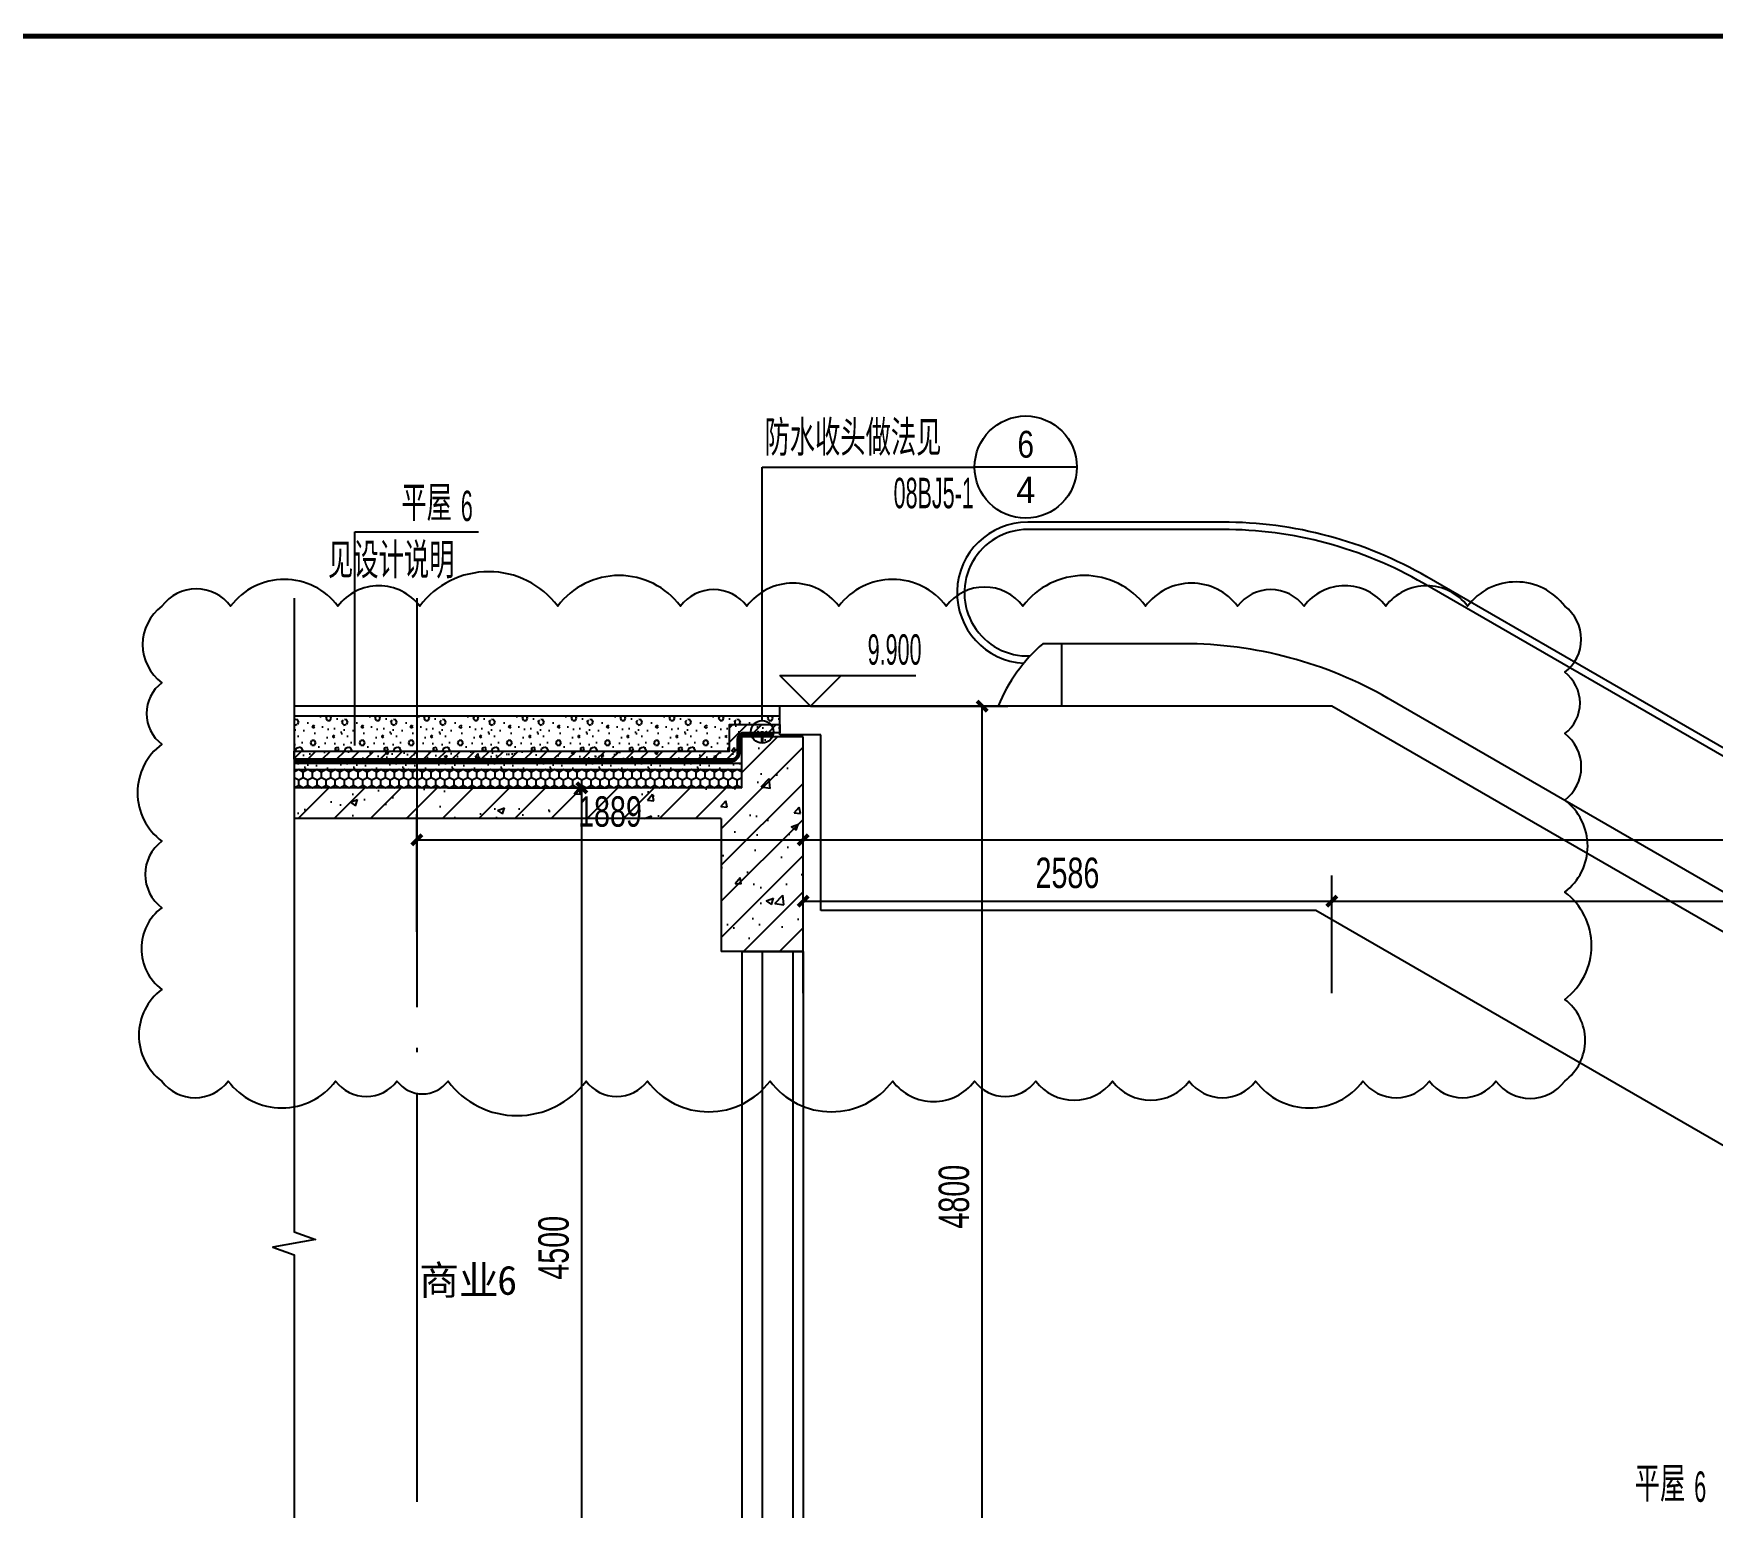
# Model space of a CAD drawing. Extents: x -26219 to 315419, y -160410 to -120810.
# Drawn here: x 206148 to 214359, y -134060 to -126850 of the extents above; entities that cross this region are included whole.
import ezdxf
from ezdxf.enums import TextEntityAlignment as Align

# ---------------------------------------------------------------- set-up
doc = ezdxf.new("R2010")
doc.units = 0
doc.header["$LTSCALE"] = 1000
doc.header["$MEASUREMENT"] = 0
for name, pattern in [('104-14# 核心筒$1$DOTE', [2.42, 2, -0.2, 0.02, -0.2]), ('14#楼幕墙$0$DASH', [0.35, 0.25, -0.1]), ('DASH', [0.35, 0.25, -0.1]), ('DOTE', [2.42, 2, -0.2, 0.02, -0.2])]:
    doc.linetypes.add(name, pattern=pattern)
for name, color, linetype in [('01-标注_尺寸', 124, 'Continuous'), ('01-标注_标高', 200, 'Continuous'), ('01-标注_符号', 200, 'Continuous'), ('02-TEXT_房间', 7, 'Continuous'), ('02-TEXT_标注', 130, 'Continuous'), ('05-填充_天正', 26, 'Continuous'), ('104-14# 核心筒$1$A_AXIS-轴线', 36, '104-14# 核心筒$1$DOTE'), ('A-C_窗', 140, 'Continuous'), ('A-SUR_保温', 222, 'Continuous'), ('A_STR-砼柱', 51, 'Continuous'), ('S_FLOOR', 2, 'Continuous'), ('S_SURFACE', 6, 'Continuous'), ('构造物', 145, 'Continuous'), ('道路', 6, 'Continuous')]:
    doc.layers.add(name, color=color, linetype=linetype)
doc.layers.add('DIM_MODI', color=6, linetype='Continuous', plot=False)
doc.styles.add('_TCH_DIM', font='ros.shx', dxfattribs={"width": 0.75, "bigfont": 'jd.shx'})
doc.styles.add('_TCH_DIM_T3', font='ros.shx', dxfattribs={"width": 0.705882, "bigfont": 'jd.shx'})
doc.styles.add('_TCH_LABEL', font='ros.shx', dxfattribs={"bigfont": 'jd.shx'})
doc.styles.add('_TCH_SPACE', font='STXIHEI_0.TTF', dxfattribs={"height": 5})
doc.dimstyles.new('_TCH_ARCH&&50', dxfattribs={"dimtxt": 148.75, "dimasz": 50, "dimexe": 125, "dimexo": 150, "dimgap": 63.125, "dimtad": 1, "dimdec": 0, "dimzin": 0, "dimdsep": 46, "dimtxsty": '_TCH_DIM_T3', "dimblk": 'ARCHTICK', "dimcen": 0.09, "dimclrt": 7, "dimazin": 2, "dimtfac": 1, "dimtdec": 0, "dimtix": 1, "dimtmove": 2, "dimatfit": 3, "dimfxl": 0, "dimtolj": 1, "dimtzin": 0, "dimarcsym": 0})

# ---------------------------------------------------------------- blocks, each defined once
blk = doc.blocks.new('图框-A1+1-4')
at = {"const_width": 0.5}
blk.add_lwpolyline([(976, 584), (25, 584), (25, 10), (976, 10)], close=True, dxfattribs=at)
blk = doc.blocks.new('A$C1C2A6847')
for p, q in [((52, 23.1), (55, 28.3)), ((52, 19.1), (55, 14)), ((55, 28.3), (55, 14))]:
    blk.add_line(p, q)
for points in [[(0, 21.1), (2, 23.1), (52, 23.1), (52, 19.1), (2, 19.1), (0, 21.1)], [(56, 42.1), (51, 37.1), (51, 5.1), (56, 0.1)], [(56.7, 41.4), (52, 36.7), (52, 26.6)], [(52, 25.6), (52, 16.6)], [(52, 15.6), (52, 5.6), (56.7, 0.9)]]:
    blk.add_lwpolyline(points)
for centre, start, end in [((52, 26.1), 270, 90), ((52, 16.1), 270, 90), ((56.4, 41.8), 315, 135), ((56.4, 0.5), 225, 45)]:
    blk.add_arc(centre, 0.5, start, end)
blk = doc.blocks.new('$LinePat$聚苯板')
at = {"color": 0}
for p, q in [((14.8, -8.6), (0, 0)), ((29.7, 0), (14.8, -8.6)), ((14.8, -25.7), (0, -34.3)), ((0, -34.3), (0, -51.4)), ((0, -51.4), (14.8, -60)), ((14.8, -8.6), (14.8, -25.7)), ((29.7, -34.3), (14.8, -25.7)), ((14.8, -60), (29.7, -51.4))]:
    blk.add_line(p, q, dxfattribs=at)
blk = doc.blocks.new('_ArchTick')
at = {"color": 0, "linetype": 'ByBlock', "const_width": 0.4}
blk.add_lwpolyline([(-0.5, -0.5), (0.5, 0.5)], dxfattribs=at)
blk = doc.blocks.new('*D899')
at = {"layer": '01-标注_尺寸', "color": 0, "lineweight": -2, "transparency": 16777216}
for p, q in [((208172.6, -130540.1), (208954.5, -130540.1)), ((208829.5, -135040.1), (208829.5, -130540.1)), ((208172.6, -135040.1), (208954.5, -135040.1))]:
    blk.add_line(p, q, dxfattribs=at)
at = {"layer": 'Defpoints', "color": 0, "transparency": 16777216}
for p in [(208022.6, -130540.1), (208829.5, -130540.1), (208022.6, -135040.1)]:
    blk.add_point(p, dxfattribs=at)
at = {"layer": '01-标注_尺寸', "color": 0, "lineweight": -2, "transparency": 16777216, "xscale": 50, "yscale": 50, "zscale": 50}
for p, rotation in [((208829.5, -130540.1), 90), ((208829.5, -135040.1), 270)]:
    blk.add_blockref('_ArchTick', p, dxfattribs=dict(at, rotation=rotation))
at = {"layer": '01-标注_尺寸', "color": 7, "transparency": 16777216, "insert": (208692, -132790.1), "char_height": 148.75, "attachment_point": 5, "rotation": 90, "style": '_TCH_DIM_T3'}
blk.add_mtext('\\A1;4500', dxfattribs=at)
blk = doc.blocks.new('*D1047')
at = {"layer": '01-标注_尺寸', "color": 0, "lineweight": -2, "transparency": 16777216}
for p, q in [((209947.8, -130140.1), (210912.7, -130140.1)), ((210787.7, -134940.1), (210787.7, -130140.1)), ((209947.8, -134940.1), (210912.7, -134940.1))]:
    blk.add_line(p, q, dxfattribs=at)
at = {"layer": 'Defpoints', "color": 0, "transparency": 16777216}
for p in [(209797.8, -130140.1), (210787.7, -130140.1), (209797.8, -134940.1)]:
    blk.add_point(p, dxfattribs=at)
at = {"layer": '01-标注_尺寸', "color": 0, "lineweight": -2, "transparency": 16777216, "xscale": 50, "yscale": 50, "zscale": 50}
for p, rotation in [((210787.7, -130140.1), 90), ((210787.7, -134940.1), 270)]:
    blk.add_blockref('_ArchTick', p, dxfattribs=dict(at, rotation=rotation))
at = {"layer": '01-标注_尺寸', "color": 7, "transparency": 16777216, "insert": (210650.2, -132540.1), "char_height": 148.75, "attachment_point": 5, "rotation": 90, "style": '_TCH_DIM_T3'}
blk.add_mtext('\\A1;4800', dxfattribs=at)
blk = doc.blocks.new('*D1491')
at = {"layer": '01-标注_尺寸', "color": 0, "lineweight": -2, "transparency": 16777216}
for p, q in [((212497.8, -131544), (212497.8, -130969.3)), ((220811.7, -131544), (220811.7, -130969.3)), ((212497.8, -131094.3), (220811.7, -131094.3))]:
    blk.add_line(p, q, dxfattribs=at)
at = {"layer": 'Defpoints', "color": 0, "transparency": 16777216}
for p in [(220811.7, -131094.3), (212497.8, -131694), (220811.7, -131694)]:
    blk.add_point(p, dxfattribs=at)
at = {"layer": '01-标注_尺寸', "color": 0, "lineweight": -2, "transparency": 16777216, "xscale": 50, "yscale": 50, "zscale": 50, "rotation": 180}
blk.add_blockref('_ArchTick', (212497.8, -131094.3), dxfattribs=at)
at = {"layer": '01-标注_尺寸', "color": 0, "lineweight": -2, "transparency": 16777216, "xscale": 50, "yscale": 50, "zscale": 50}
blk.add_blockref('_ArchTick', (220811.7, -131094.3), dxfattribs=at)
at = {"layer": '01-标注_尺寸', "color": 7, "transparency": 16777216, "insert": (216654.7, -130956.8), "char_height": 148.75, "attachment_point": 5, "style": '_TCH_DIM_T3'}
blk.add_mtext('\\A1;8314', dxfattribs=at)
blk = doc.blocks.new('*D1492')
at = {"layer": '01-标注_尺寸', "color": 0, "lineweight": -2, "transparency": 16777216}
for p, q in [((209911.7, -131544), (209911.7, -130969.3)), ((212497.8, -131544), (212497.8, -130969.3)), ((209911.7, -131094.3), (212497.8, -131094.3))]:
    blk.add_line(p, q, dxfattribs=at)
at = {"layer": 'Defpoints', "color": 0, "transparency": 16777216}
for p in [(212497.8, -131094.3), (209911.7, -131694), (212497.8, -131694)]:
    blk.add_point(p, dxfattribs=at)
at = {"layer": '01-标注_尺寸', "color": 0, "lineweight": -2, "transparency": 16777216, "xscale": 50, "yscale": 50, "zscale": 50, "rotation": 180}
blk.add_blockref('_ArchTick', (209911.7, -131094.3), dxfattribs=at)
at = {"layer": '01-标注_尺寸', "color": 0, "lineweight": -2, "transparency": 16777216, "xscale": 50, "yscale": 50, "zscale": 50}
blk.add_blockref('_ArchTick', (212497.8, -131094.3), dxfattribs=at)
at = {"layer": '01-标注_尺寸', "color": 7, "transparency": 16777216, "insert": (211204.7, -130956.8), "char_height": 148.75, "attachment_point": 5, "style": '_TCH_DIM_T3'}
blk.add_mtext('\\A1;2586', dxfattribs=at)
blk = doc.blocks.new('*D1524')
at = {"layer": '01-标注_尺寸', "color": 0, "lineweight": -2, "transparency": 16777216}
for p, q in [((209911.7, -131244), (209911.7, -130669.3)), ((223111.7, -131244), (223111.7, -130669.3)), ((209911.7, -130794.3), (223111.7, -130794.3))]:
    blk.add_line(p, q, dxfattribs=at)
at = {"layer": 'Defpoints', "color": 0, "transparency": 16777216}
for p in [(223111.7, -130794.3), (209911.7, -131394), (223111.7, -131394)]:
    blk.add_point(p, dxfattribs=at)
at = {"layer": '01-标注_尺寸', "color": 0, "lineweight": -2, "transparency": 16777216, "xscale": 50, "yscale": 50, "zscale": 50, "rotation": 180}
blk.add_blockref('_ArchTick', (209911.7, -130794.3), dxfattribs=at)
at = {"layer": '01-标注_尺寸', "color": 0, "lineweight": -2, "transparency": 16777216, "xscale": 50, "yscale": 50, "zscale": 50}
blk.add_blockref('_ArchTick', (223111.7, -130794.3), dxfattribs=at)
at = {"layer": '01-标注_尺寸', "color": 7, "transparency": 16777216, "insert": (216511.7, -130656.8), "char_height": 148.75, "attachment_point": 5, "style": '_TCH_DIM_T3'}
blk.add_mtext('\\A1;13200', dxfattribs=at)
blk = doc.blocks.new('*D1525')
at = {"layer": '01-标注_尺寸', "color": 0, "lineweight": -2, "transparency": 16777216}
for p, q in [((208022.6, -131244), (208022.6, -130669.3)), ((209911.7, -131244), (209911.7, -130669.3)), ((208022.6, -130794.3), (209911.7, -130794.3))]:
    blk.add_line(p, q, dxfattribs=at)
at = {"layer": 'Defpoints', "color": 0, "transparency": 16777216}
for p in [(209911.7, -130794.3), (208022.6, -131394), (209911.7, -131394)]:
    blk.add_point(p, dxfattribs=at)
at = {"layer": '01-标注_尺寸', "color": 0, "lineweight": -2, "transparency": 16777216, "xscale": 50, "yscale": 50, "zscale": 50, "rotation": 180}
blk.add_blockref('_ArchTick', (208022.6, -130794.3), dxfattribs=at)
at = {"layer": '01-标注_尺寸', "color": 0, "lineweight": -2, "transparency": 16777216, "xscale": 50, "yscale": 50, "zscale": 50}
blk.add_blockref('_ArchTick', (209911.7, -130794.3), dxfattribs=at)
at = {"layer": '01-标注_尺寸', "color": 7, "transparency": 16777216, "insert": (208967.1, -130656.8), "char_height": 148.75, "attachment_point": 5, "style": '_TCH_DIM_T3'}
blk.add_mtext('\\A1;1889', dxfattribs=at)

msp = doc.modelspace()

# ---------------------------------------------------------------- hatches: boundary and pattern name
at = {"layer": '05-填充_天正'}
h = msp.add_hatch(dxfattribs=at)
h.set_pattern_fill('钢筋混凝土', color=256, scale=20, style=0)
h.set_pattern_definition([(45, (60880.31, 17996.313), (-35.355339, 35.355339), []), (50, (60880.31, 17996.31), (143.452037, -12.55043), [15, -165]), (355, (60880.31, 17996.31), (-27.75027, 150.43843), [12, -132]), (100.4514, (60892.27, 17995.27), (115.70188, 137.88791), [12.74804, -140.22842]), (46.1842, (60880.31, 18036.31), (213.44821, -33.1038), [22.5, -247.5]), (96.6356, (60898.1, 18033.55), (186.93254, 194.82357), [19.12206, -210.3426]), (351.1842, (60880.31, 18036.31), (186.9324, 194.82372), [18, -198]), (21, (60900.31, 18026.31), (119.38141, -80.52378), [15, -165]), (326, (60900.31, 18026.31), (48.66307, 145.03001), [12, -132]), (71.4514, (60910.26, 18019.6), (168.04453, 64.5061), [12.74804, -140.22842]), (37.5, (60880.31, 17996.313), (2.431971, 66.578771), [0, -130.4, 0, -134, 0, -132.5]), (7.5, (60880.31, 17996.31), (52.613907, 78.882342), [0, -76.4, 0, -127.4, 0, -50.5]), (327.5, (60835.71, 17996.313), (106.764487, -4.510974), [0, -50, 0, -156, 0, -207]), (317.5, (60815.71, 17996.31), (116.637234, 20.020996), [0, -65, 0, -103.6, 0, -147])])
edge = h.paths.add_edge_path()
edge.add_line((209797.8, -130230.1), (209797.8, -130270.1))
edge.add_line((209797.8, -130270.1), (209621.7, -130270.1))
edge.add_arc((209621.7, -130300.1), 30, 90, 180)
edge.add_line((209591.7, -130300.1), (209591.7, -130370.1))
edge.add_arc((209561.7, -130370.1), 30, -90, 0, ccw=False)
edge.add_line((209561.7, -130400.1), (207422.6, -130400.1))
edge.add_line((207422.6, -130400.1), (207422.6, -130360.1))
edge.add_line((207422.6, -130360.1), (209551.7, -130360.1))
edge.add_line((209551.7, -130360.1), (209551.7, -130230.1))
edge.add_line((209551.7, -130230.1), (209797.8, -130230.1))
h = msp.add_hatch(dxfattribs=at)
h.set_pattern_fill('钢筋混凝土', color=256, scale=50, style=0)
h.set_pattern_definition([(45, (0, 926.07), (-88.38835, 88.38835), []), (50, (0, 926.07), (358.6301, -31.37607), [37.5, -412.5]), (355, (0, 926.07), (-69.37567, 376.09607), [30, -330]), (100.4514, (29.9, 923.46), (289.2547, 344.71977), [31.8701, -350.57106]), (46.1842, (0, 1026.07), (533.6205, -82.7595), [56.25, -618.75]), (96.6356, (44.47, 1019.17), (467.3314, 487.0589), [47.8051, -525.8565]), (351.1842, (0, 1026.07), (467.331, 487.0593), [45, -495]), (21, (50, 1001.07), (298.45353, -201.30945), [37.5, -412.5]), (326, (50, 1001.07), (121.65767, 362.575), [30, -330]), (71.4514, (74.87, 984.3), (420.1113, 161.26525), [31.8701, -350.57106]), (37.5, (0, 926.07), (6.07993, 166.44693), [0, -326, 0, -335, 0, -331.25]), (7.5, (0, 926.07), (131.53477, 197.20586), [0, -191, 0, -318.5, 0, -126.25]), (327.5, (-111.5, 926.07), (266.91122, -11.277436), [0, -125, 0, -390, 0, -517.5]), (317.5, (-161.5, 926.07), (291.59308, 50.0525), [0, -162.5, 0, -259, 0, -367.5])])
h.paths.add_polyline_path([(209911.7, -130540.1), (209911.7, -130290.1), (209611.7, -130290.1), (209611.7, -130540.1), (207422.6, -130540.1), (207422.6, -130690.1), (209511.7, -130690.1), (209511.7, -131340.1), (209911.7, -131340.1)])
at = {"layer": 'A-SUR_保温'}
h = msp.add_hatch(dxfattribs=at)
h.set_pattern_fill('加气混凝土', color=26, scale=20)
h.set_pattern_definition([(0, (50289.04, -1581.86), (120, 240), [0, -240]), (0, (50148.64, -1614.26), (120, 240), [0, -240]), (0, (50226.64, -1616.66), (120, 240), [0, -240]), (0, (50311.84, -1545.86), (120, 240), [0, -240]), (0, (50212.24, -1628.66), (120, 240), [0, -240]), (0, (50335.84, -1394.66), (120, 240), [0, -240]), (0, (50262.64, -1413.86), (120, 240), [0, -240]), (0, (50301.04, -1443.86), (120, 240), [0, -240]), (0, (50105.44, -1448.66), (120, 240), [0, -240]), (0, (50223.04, -1459.46), (120, 240), [0, -240]), (0, (50177.44, -1520.66), (120, 240), [0, -240]), (0, (50179.84, -1610.66), (120, 240), [0, -240]), (0, (50269.84, -1620.26), (120, 240), [0, -240]), (0, (50335.84, -1514.66), (120, 240), [0, -240]), (0, (50111.44, -1551.86), (120, 240), [0, -240]), (0, (50131.84, -1511.06), (120, 240), [0, -240]), (0, (50225.44, -1527.86), (120, 240), [0, -240]), (0, (50191.84, -1562.66), (120, 240), [0, -240]), (0, (50172.64, -1483.46), (120, 240), [0, -240]), (0, (50202.64, -1393.46), (120, 240), [0, -240]), (0, (50121.04, -1602.26), (120, 240), [0, -240]), (0, (50253.04, -1442.66), (120, 240), [0, -240]), (0, (50141.44, -1439.06), (120, 240), [0, -240]), (0, (50122.24, -1407.86), (120, 240), [0, -240]), (130.601294, (50321.101, -1469.802), (-599.9999934, 720.00000315), [10.53662, -4414.8444]), (18.434949, (50303.96, -1465.23), (599.999998, 239.999998), [10.8421, -1507.05116]), (90, (50303.96, -1475.52), (120, 240), [10.2857, -469.71426]), (161.56505, (50314.244, -1478.945), (-600.000003, 239.999982), [10.8421, -1507.05116]), (53.130102, (50314.244, -1478.945), (120, 240), [11.42857, -1188.5714]), (135, (50323.39, -1601.23), (-120.000015, 239.999984), [9.69746, -669.12504]), (45, (50309.67, -1601.23), (120, 240), [9.69746, -669.12504]), (135, (50316.53, -1608.09), (-120.000015, 239.999984), [9.69746, -669.12504]), (45, (50316.53, -1608.09), (120, 240), [9.69746, -669.12504]), (116.56505, (50207.96, -1440.09), (-2e-05, 479.99999), [12.77753, -255.5506]), (180, (50202.24, -1428.66), (-120, 240), [13.7143, -226.2857]), (63.43495, (50182.82, -1440.09), (1e-06, 480), [12.77753, -255.5506]), (116.56505, (50188.53, -1451.52), (-2e-05, 479.99999), [12.77753, -255.5506]), (0, (50188.53, -1451.52), (120, 240), [13.7143, -226.2857]), (63.43495, (50202.24, -1451.52), (1e-06, 480), [12.77753, -255.5506]), (107.102728, (50298.244, -1521.231), (-359.99998624, 1200.00000194), [15.54454, -6513.161]), (143.972626, (50293.673, -1506.374), (-2279.9999711, 1679.9999981), [15.54454, -3248.808]), (180, (50281.1, -1497.23), (-120, 240), [14.85714, -225.14284]), (36.027373, (50253.673, -1506.374), (2279.9999832, 1679.9999819), [15.54454, -3248.808]), (71.565051, (50249.1, -1520.088), (360.000002, 1199.999998), [14.45613, -1503.43712]), (107.102728, (50253.673, -1534.945), (-359.99998624, 1200.00000194), [15.54454, -6513.161]), (143.972626, (50266.244, -1544.088), (-2279.9999711, 1679.9999981), [15.54454, -3248.808]), (0, (50266.24, -1544.1), (120, 240), [14.85714, -225.14284]), (36.027373, (50281.101, -1544.088), (2279.9999832, 1679.9999819), [15.54454, -3248.808]), (71.565051, (50293.673, -1534.945), (360.000002, 1199.999998), [14.45613, -1503.43712]), (150.255118, (50300.53, -1409.23), (-360.000001, 239.999997), [9.214, -1925.72784]), (90, (50292.53, -1413.8), (120, 240), [9.14286, -470.8571]), (29.744881, (50292.53, -1413.802), (360, 239.999999), [9.214, -1925.72784]), (116.56505, (50244.53, -1579.52), (-2e-05, 479.99999), [12.77753, -255.5506]), (168.690067, (50238.815, -1568.088), (-1080.0000008, 239.999994), [11.6549, -2435.8742]), (41.185925, (50218.244, -1573.802), (2999.9999818, 2639.9999769), [12.14874, -5090.3208]), (90, (50218.24, -1585.23), (120, 240), [11.42857, -468.5714]), (138.814074, (50227.387, -1593.231), (-2999.9999467, 2640.0000168), [12.14874, -5090.3208]), (16.699244, (50227.387, -1593.231), (3959.9999702, 1199.9999874), [11.93178, -4999.415]), (60.945396, (50238.815, -1589.802), (119.9999997, 239.9999979), [11.76643, -4930.1358]), (109.983106, (50143.958, -1478.945), (-600.00000226, 1679.99999555), [13.3768, -5604.879]), (155.556045, (50139.387, -1466.374), (-1560.00000595, 719.99998504), [13.8092, -5786.0526]), (24.4439547, (50114.244, -1466.374), (1560.0000008, 719.99999654), [13.8092, -5786.0526]), (70.0168934, (50109.673, -1478.945), (600.0000018, 1679.99999583), [13.3768, -5604.879]), (109.983106, (50114.244, -1491.517), (-600.00000226, 1679.99999555), [13.3768, -5604.879]), (160.016893, (50126.815, -1496.088), (-600.0000004, 239.999989), [13.3768, -2795.751]), (19.983107, (50126.815, -1496.088), (599.9999967, 239.9999996), [13.3768, -2795.751]), (70.0168934, (50139.387, -1491.517), (600.0000018, 1679.99999583), [13.3768, -5604.879]), (122.005383, (50233.1, -1500.66), (-120.000016, 239.9999877), [10.7817, -2253.3736]), (18.434949, (50217.1, -1494.945), (599.999998, 239.999998), [10.8421, -1507.05116]), (90, (50217.1, -1505.23), (120, 240), [10.2857, -469.71426]), (161.56505, (50227.387, -1508.66), (-600.000003, 239.999982), [10.8421, -1507.05116]), (54.462322, (50227.387, -1508.66), (839.9999988, 1199.9999982), [9.83123, -4119.2846]), (116.56505, (50163.39, -1558.95), (-2e-05, 479.99999), [12.77753, -255.5506]), (180, (50157.67, -1547.52), (-120, 240), [12.57143, -227.42856]), (59.036243, (50138.244, -1558.945), (120.0000004, 239.9999988), [13.3279, -2785.5288]), (120.963756, (50145.101, -1570.374), (-120.0000164, 239.999989), [13.3279, -2785.5288]), (0, (50145.1, -1570.37), (120, 240), [12.57143, -227.42856]), (63.43495, (50157.67, -1570.37), (1e-06, 480), [12.77753, -255.5506])])
h.paths.add_polyline_path([(209811.7, -130190.1), (207422.6, -130190.1), (207422.6, -130360.1), (209551.7, -130360.1), (209551.7, -130230.1), (209811.7, -130230.1)])
h = msp.add_hatch(dxfattribs=at)
h.set_pattern_fill('加气混凝土', color=26, scale=20)
h.set_pattern_definition([(0, (70.8, -73.2), (120, 240), [0, -240]), (0, (-69.6, -105.6), (120, 240), [0, -240]), (0, (8.4, -108), (120, 240), [0, -240]), (0, (93.6, -37.2), (120, 240), [0, -240]), (0, (-6, -120), (120, 240), [0, -240]), (0, (117.6, 114), (120, 240), [0, -240]), (0, (44.4, 94.8), (120, 240), [0, -240]), (0, (82.8, 64.8), (120, 240), [0, -240]), (0, (-112.8, 60), (120, 240), [0, -240]), (0, (4.8, 49.2), (120, 240), [0, -240]), (0, (-40.8, -12), (120, 240), [0, -240]), (0, (-38.4, -102), (120, 240), [0, -240]), (0, (51.6, -111.6), (120, 240), [0, -240]), (0, (117.6, -6), (120, 240), [0, -240]), (0, (-106.8, -43.2), (120, 240), [0, -240]), (0, (-86.4, -2.4), (120, 240), [0, -240]), (0, (7.2, -19.2), (120, 240), [0, -240]), (0, (-26.4, -54), (120, 240), [0, -240]), (0, (-45.6, 25.2), (120, 240), [0, -240]), (0, (-15.6, 115.2), (120, 240), [0, -240]), (0, (-97.2, -93.6), (120, 240), [0, -240]), (0, (34.8, 66), (120, 240), [0, -240]), (0, (-76.8, 69.6), (120, 240), [0, -240]), (0, (-96, 100.8), (120, 240), [0, -240]), (130.601294, (102.857, 38.857), (-599.9999934, 720.00000315), [10.53662, -4414.8444]), (18.434949, (85.714, 43.43), (599.999998, 239.999998), [10.8421, -1507.05116]), (90, (85.71, 33.14), (120, 240), [10.28571, -469.71426]), (161.565051, (96, 29.714), (-600.000003, 239.999982), [10.8421, -1507.05116]), (53.130102, (96, 29.714), (120, 240), [11.42857, -1188.5714]), (135, (105.14, -92.57), (-120.000015, 239.999984), [9.69746, -669.12504]), (45, (91.43, -92.57), (120, 240), [9.69746, -669.12504]), (135, (98.286, -99.43), (-120.000015, 239.999984), [9.69746, -669.12504]), (45, (98.286, -99.43), (120, 240), [9.69746, -669.12504]), (116.56505, (-10.29, 68.57), (-2e-05, 479.99999), [12.77753, -255.5506]), (180, (-16, 80), (-120, 240), [13.71429, -226.2857]), (63.43495, (-35.43, 68.57), (1e-06, 480), [12.77753, -255.5506]), (116.56505, (-29.71, 57.14), (-2e-05, 479.99999), [12.77753, -255.5506]), (0, (-29.71, 57.14), (120, 240), [13.71429, -226.2857]), (63.43495, (-16, 57.14), (1e-06, 480), [12.77753, -255.5506]), (107.102728, (80, -12.571), (-359.99998624, 1200.00000194), [15.54454, -6513.161]), (143.972626, (75.429, 2.286), (-2279.9999711, 1679.9999981), [15.54454, -3248.808]), (180, (62.86, 11.43), (-120, 240), [14.85714, -225.14284]), (36.027373, (35.429, 2.286), (2279.9999832, 1679.9999819), [15.54454, -3248.808]), (71.565051, (30.857, -11.43), (360.000002, 1199.999998), [14.45613, -1503.43712]), (107.102728, (35.429, -26.286), (-359.99998624, 1200.00000194), [15.54454, -6513.161]), (143.972626, (48, -35.429), (-2279.9999711, 1679.9999981), [15.54454, -3248.808]), (0, (48, -35.43), (120, 240), [14.85714, -225.14284]), (36.027373, (62.857, -35.429), (2279.9999832, 1679.9999819), [15.54454, -3248.808]), (71.565051, (75.43, -26.286), (360.000002, 1199.999998), [14.45613, -1503.43712]), (150.255118, (82.286, 99.43), (-360.000001, 239.999997), [9.214, -1925.72784]), (90, (74.29, 94.86), (120, 240), [9.14286, -470.8571]), (29.744881, (74.286, 94.857), (360.0000002, 239.999999), [9.214, -1925.72784]), (116.56505, (26.29, -70.86), (-2e-05, 479.99999), [12.77753, -255.5506]), (168.690067, (20.571, -59.429), (-1080.0000008, 239.999994), [11.6549, -2435.8742]), (41.185925, (0, -65.143), (2999.9999818, 2639.9999769), [12.14874, -5090.3208]), (90, (0, -76.57), (120, 240), [11.42857, -468.5714]), (138.814074, (9.143, -84.571), (-2999.9999467, 2640.0000168), [12.14874, -5090.3208]), (16.699244, (9.143, -84.571), (3959.9999702, 1199.99998743), [11.93178, -4999.415]), (60.945396, (20.571, -81.143), (119.9999997, 239.9999979), [11.76643, -4930.1358]), (109.983106, (-74.286, 29.714), (-600.00000226, 1679.99999555), [13.3768, -5604.879]), (155.556045, (-78.857, 42.286), (-1560.00000595, 719.99998504), [13.8092, -5786.0526]), (24.4439547, (-104, 42.286), (1560.00000078, 719.99999654), [13.8092, -5786.0526]), (70.0168934, (-108.571, 29.714), (600.0000018, 1679.99999583), [13.3768, -5604.879]), (109.983106, (-104, 17.143), (-600.00000226, 1679.99999555), [13.3768, -5604.879]), (160.016893, (-91.429, 12.571), (-600.0000004, 239.999989), [13.3768, -2795.751]), (19.9831065, (-91.429, 12.571), (599.9999967, 239.9999996), [13.3768, -2795.751]), (70.0168934, (-78.857, 17.143), (600.0000018, 1679.99999583), [13.3768, -5604.879]), (122.005383, (14.857, 8), (-120.000016, 239.9999877), [10.7817, -2253.3736]), (18.434949, (-1.143, 13.714), (599.999998, 239.999998), [10.8421, -1507.05116]), (90, (-1.14, 3.43), (120, 240), [10.28571, -469.71426]), (161.565051, (9.143, 0), (-600.000003, 239.999982), [10.8421, -1507.05116]), (54.462322, (9.143, 0), (839.9999988, 1199.9999982), [9.83123, -4119.2846]), (116.56505, (-54.86, -50.29), (-2e-05, 479.99999), [12.77753, -255.5506]), (180, (-60.57, -38.86), (-120, 240), [12.57143, -227.42856]), (59.036243, (-80, -50.286), (120.0000004, 239.9999988), [13.3279, -2785.5288]), (120.963756, (-73.143, -61.714), (-120.0000164, 239.999989), [13.3279, -2785.5288]), (0, (-73.14, -61.71), (120, 240), [12.57143, -227.42856]), (63.43495, (-60.57, -61.71), (1e-06, 480), [12.77753, -255.5506])])
h.paths.add_polyline_path([(209611.7, -130420.1), (207422.6, -130420.1), (207422.6, -130450.1), (209611.7, -130450.1)])

# ---------------------------------------------------------------- linework, layer by layer
at = {"layer": '01-标注_标高'}
for p, q in [((209947.8, -130140.1), (209797.8, -129990.1)), ((209797.8, -129990.1), (210463, -129990.1)), ((209947.8, -130140.1), (210097.8, -129990.1))]:
    msp.add_line(p, q, dxfattribs=at)
at = {"layer": '01-标注_符号'}
for p, q in [((209711.7, -128970.9), (210750.8, -128970.9)), ((209711.7, -130211.3), (209711.7, -128970.9)), ((211250.8, -128970.9), (210750.8, -128970.9)), ((207718.7, -130332.5), (207718.7, -129287.4)), ((207718.7, -129287.4), (208324.3, -129287.4))]:
    msp.add_line(p, q, dxfattribs=at)
msp.add_lwpolyline([(207422.6, -129612.6), (207422.6, -132711.5), (207527.6, -132749.7), (207317.6, -132786.7), (207422.6, -132824), (207422.6, -135922.9)], dxfattribs=at)
for centre, radius in [((211000.8, -128970.9), 250), ((209711.7, -130266.1), 54.8)]:
    msp.add_circle(centre, radius, dxfattribs=at)
at = {"layer": '104-14# 核心筒$1$A_AXIS-轴线', "linetype": 'DOTE'}
msp.add_line((208022.6, -129612.6), (208022.6, -136140.1), dxfattribs=at)
at = {"layer": 'A-C_窗'}
msp.add_line((209611.7, -131340.1), (209911.7, -131340.1), dxfattribs=at)
for points in [[(209611.7, -131340.1), (209611.7, -134980.1)], [(209711.7, -131340.1), (209711.7, -134980.1)], [(209861.7, -131340.1), (209861.7, -134980.1)], [(209911.7, -131340.1), (209911.7, -134980.1)]]:
    msp.add_lwpolyline(points, dxfattribs=at)
at = {"layer": 'A_STR-砼柱'}
for p, q in [((209911.7, -130290.1), (209611.7, -130290.1)), ((209611.7, -130540.1), (209611.7, -130290.1)), ((209911.7, -130540.1), (209911.7, -130290.1)), ((207422.6, -130450.1), (209611.7, -130450.1)), ((209611.7, -130540.1), (207422.6, -130540.1)), ((209911.7, -131340.1), (209911.7, -130540.1)), ((209511.7, -130690.1), (207422.6, -130690.1)), ((209511.7, -130690.1), (209511.7, -131340.1)), ((209911.7, -131340.1), (209511.7, -131340.1))]:
    msp.add_line(p, q, dxfattribs=at)
at = {"layer": 'DIM_MODI'}
msp.add_lwpolyline([(206775.1, -131974.8, 0.5), (207100.1, -131974.8, 0.5), (207625.1, -131974.8, 0.5), (207925.1, -131974.8, 0.5), (208175.1, -131974.8, 0.5), (208850.1, -131974.8, 0.5), (209150.1, -131974.8, 0.5), (209750.1, -131974.8, 0.5), (210350.1, -131974.8, 0.5), (210750.1, -131974.8, 0.5), (211050.1, -131974.8, 0.5), (211425.1, -131974.8, 0.5), (211800.1, -131974.8, 0.5), (212125.1, -131974.8, 0.5), (212650.1, -131974.8, 0.5), (212975.1, -131974.8, 0.5), (213300.1, -131974.8, 0.5), (213636.7, -131974.8, 0.5), (213636.7, -131574.8, 0.5), (213636.7, -131049.8, 0.5), (213636.7, -130599.8, 0.5), (213636.7, -130274.8, 0.5), (213636.7, -129974.8, 0.5), (213636.7, -129651.3, 0.5), (213161.7, -129651.3, 0.5), (212761.7, -129651.3, 0.5), (212361.7, -129651.3, 0.5), (212036.7, -129651.3, 0.5), (211586.7, -129651.3, 0.5), (210986.7, -129651.3, 0.5), (210611.7, -129651.3, 0.5), (210086.7, -129651.3, 0.5), (209636.7, -129651.3, 0.5), (209311.7, -129651.3, 0.5), (208711.7, -129651.3, 0.5), (208036.7, -129651.3, 0.5), (207636.7, -129651.3, 0.5), (207111.7, -129651.3, 0.5), (206775.1, -129651.3, 0.5), (206775.1, -130026.3, 0.5), (206775.1, -130326.3, 0.5), (206775.1, -130801.3, 0.5), (206775.1, -131126.3, 0.5), (206775.1, -131526.3, 0.5)], format="xyb", close=True, dxfattribs=at)
at = {"layer": 'S_FLOOR'}
for p, q in [((212497.8, -130140.1), (209797.8, -130140.1)), ((209797.8, -130280.1), (209797.8, -130140.1)), ((213017.4, -130440.1), (212497.8, -130140.1)), ((209997.8, -130280.1), (209797.8, -130280.1)), ((209997.8, -131140.1), (209997.8, -130280.1)), ((220811.7, -134940.1), (213017.4, -130440.1)), ((212419.9, -131140.1), (209997.8, -131140.1)), ((220733.7, -135940.1), (212419.9, -131140.1))]:
    msp.add_line(p, q, dxfattribs=at)
at = {"layer": 'S_SURFACE'}
for p, q in [((209911.7, -130140.1), (207422.6, -130140.1)), ((209797.8, -130190.1), (207422.6, -130190.1))]:
    msp.add_line(p, q, dxfattribs=at)
msp.add_lwpolyline([(209797.8, -130230.1), (209797.8, -130270.1), (209621.7, -130270.1, 0.414214), (209591.7, -130300.1), (209591.7, -130370.1, -0.414214), (209561.7, -130400.1), (207422.6, -130400.1), (207422.6, -130360.1), (209551.7, -130360.1), (209551.7, -130230.1)], format="xyb", close=True, dxfattribs=at)
at = {"layer": 'S_SURFACE', "linetype": '14#楼幕墙$0$DASH', "ltscale": 0.5, "const_width": 5}
msp.add_lwpolyline([(207422.6, -130405.1), (209561.7, -130405.1, 0.414214), (209596.7, -130370.1), (209596.7, -130300.1, -0.414214), (209621.7, -130275.1), (209761.7, -130275.1)], format="xyb", dxfattribs=at)
at = {"layer": 'S_SURFACE'}
for points in [[(207422.6, -130400.1), (209561.7, -130400.1, 0.414214), (209591.7, -130370.1), (209591.7, -130300.1, -0.414214), (209621.7, -130270.1), (209761.7, -130270.1)], [(207422.6, -130410.1), (209561.7, -130410.1, 0.414214), (209601.7, -130370.1), (209601.7, -130300.1, -0.414214), (209621.7, -130280.1), (209761.7, -130280.1)]]:
    msp.add_lwpolyline(points, format="xyb", dxfattribs=at)
msp.add_lwpolyline([(209611.7, -130420.1), (207422.6, -130420.1)], dxfattribs=at)
at = {"layer": '道路', "linetype": 'ByBlock'}
for p, q in [((211963.1, -129240.1), (211010.3, -129240.1)), ((211963.1, -129276.1), (211010.3, -129276.1)), ((220446.7, -133870.4), (212945.1, -129539.3)), ((220464.7, -133839.2), (212963.1, -129508.1)), ((211773.7, -129835.1), (211084.4, -129835.1)), ((211177.8, -130140.1), (211177.8, -129835.1)), ((220275.3, -134434.2), (212773.7, -130103.1))]:
    msp.add_line(p, q, dxfattribs=at)
for centre, radius, start, end in [((211010.3, -129585.6), 345.5, 90, 266.80698), ((211963.1, -131240.1), 2000, 60, 90), ((211010.3, -129585.6), 309.5, 90, 272.23652), ((211963.1, -131240.1), 1964, 60, 90), ((211607.8, -130440.1), 800, 130.86524, 157.97566), ((211773.7, -131835.1), 2000, 60, 90)]:
    msp.add_arc(centre, radius, start, end, dxfattribs=at)

# ---------------------------------------------------------------- block references
at = {"xscale": 50, "yscale": 50, "zscale": 50}
msp.add_blockref('图框-A1+1-4', (178767.6, -156062.5), dxfattribs=at)
at = {"layer": 'A-SUR_保温', "color": 26, "xscale": 1.504611840462068, "yscale": 1.5, "zscale": 1.5, "rotation": 180.0000000002609}
for p in [(207467.2, -130540.1), (207511.9, -130540.1), (207556.6, -130540.1), (207601.3, -130540.1), (207646, -130540.1), (207690.6, -130540.1), (207735.3, -130540.1), (207780, -130540.1), (207824.7, -130540.1), (207869.3, -130540.1), (207914, -130540.1), (207958.7, -130540.1), (208003.4, -130540.1), (208048, -130540.1), (208092.7, -130540.1), (208137.4, -130540.1), (208182.1, -130540.1), (208226.7, -130540.1), (208271.4, -130540.1), (208316.1, -130540.1), (208360.8, -130540.1), (208405.4, -130540.1), (208450.1, -130540.1), (208494.8, -130540.1), (208539.5, -130540.1), (208584.1, -130540.1), (208628.8, -130540.1), (208673.5, -130540.1), (208718.2, -130540.1), (208762.8, -130540.1), (208807.5, -130540.1), (208852.2, -130540.1), (208896.9, -130540.1), (208941.5, -130540.1), (208986.2, -130540.1), (209030.9, -130540.1), (209075.6, -130540.1), (209120.2, -130540.1), (209164.9, -130540.1), (209209.6, -130540.1), (209254.3, -130540.1), (209298.9, -130540.1), (209343.6, -130540.1), (209388.3, -130540.1), (209433, -130540.1), (209477.6, -130540.1), (209522.3, -130540.1), (209567, -130540.1), (209611.7, -130540.1)]:
    msp.add_blockref('$LinePat$聚苯板', p, dxfattribs=at)
at = {"layer": '构造物', "linetype": 'DASH', "ltscale": 0.2, "rotation": 90}
msp.add_blockref('A$C1C2A6847', (209732.8, -130321.1), dxfattribs=at)

# ---------------------------------------------------------------- texts
at = {"layer": '02-TEXT_房间', "style": '_TCH_SPACE'}
for s, height, p in [('商业', 142.71, (208033.7, -133020.1)), ('6', 142.7, (208415.8, -133020.1))]:
    msp.add_text(s, height=height, dxfattribs=at).set_placement(p)
at = {"layer": '02-TEXT_标注', "style": '_TCH_DIM'}
for s, height, width, p in [('防水收头做法见', 173.64, 0.75, (209722.6, -128915.4)), ('平屋', 173.64, 0.75, (207946.7, -129234.9)), ('08BJ5-1', 148.75, 0.529412, (210354.4, -129172.1)), ('6', 148.8, 0.529412, (208237.6, -129234.9)), ('见设计说明', 173.64, 0.75, (207588, -129514.9)), ('9.900', 148.75, 0.529412, (210227.5, -129937.6)), ('平屋', 173.64, 0.75, (213979.2, -134033)), ('6', 148.8, 0.529412, (214270.2, -134033))]:
    msp.add_text(s, height=height, dxfattribs=dict(at, width=width)).set_placement(p)
at = {"layer": '02-TEXT_标注', "style": '_TCH_LABEL', "width": 1.428571}
for s, height, p, p2 in [('6', 131.3, (210960.1, -128924.7), (211041.4, -128924.7)), ('4', 129.7, (210954.5, -129147), (211047.1, -129147))]:
    msp.add_text(s, height=height, dxfattribs=at).set_placement(p, p2, align=Align.FIT)

# ---------------------------------------------------------------- dimensions: what is measured, and where the dimension line sits
at = {"layer": '01-标注_尺寸'}
for p1, p2, distance, picture, middle in [((209797.8, -134940.1), (209797.8, -130140.1), -989.9, '*D1047', (210650.2, -132540.1)), ((208022.6, -135040.1), (208022.6, -130540.1), -806.9, '*D899', (208692, -132790.1)), ((208022.6, -131394), (209911.7, -131394), 599.7, '*D1525', (208967.1, -130656.8)), ((209911.7, -131394), (223111.7, -131394), 599.7, '*D1524', (216511.7, -130656.8)), ((209911.7, -131694), (212497.8, -131694), 599.7, '*D1492', (211204.7, -130956.8)), ((212497.8, -131694), (220811.7, -131694), 599.7, '*D1491', (216654.7, -130956.8))]:
    dim = msp.add_aligned_dim(p1=p1, p2=p2, distance=distance, dimstyle='_TCH_ARCH&&50', dxfattribs=at)
    dim.commit()
    dim.dimension.update_dxf_attribs({"geometry": picture, "text_midpoint": middle})

doc.saveas('drawing.dxf')
